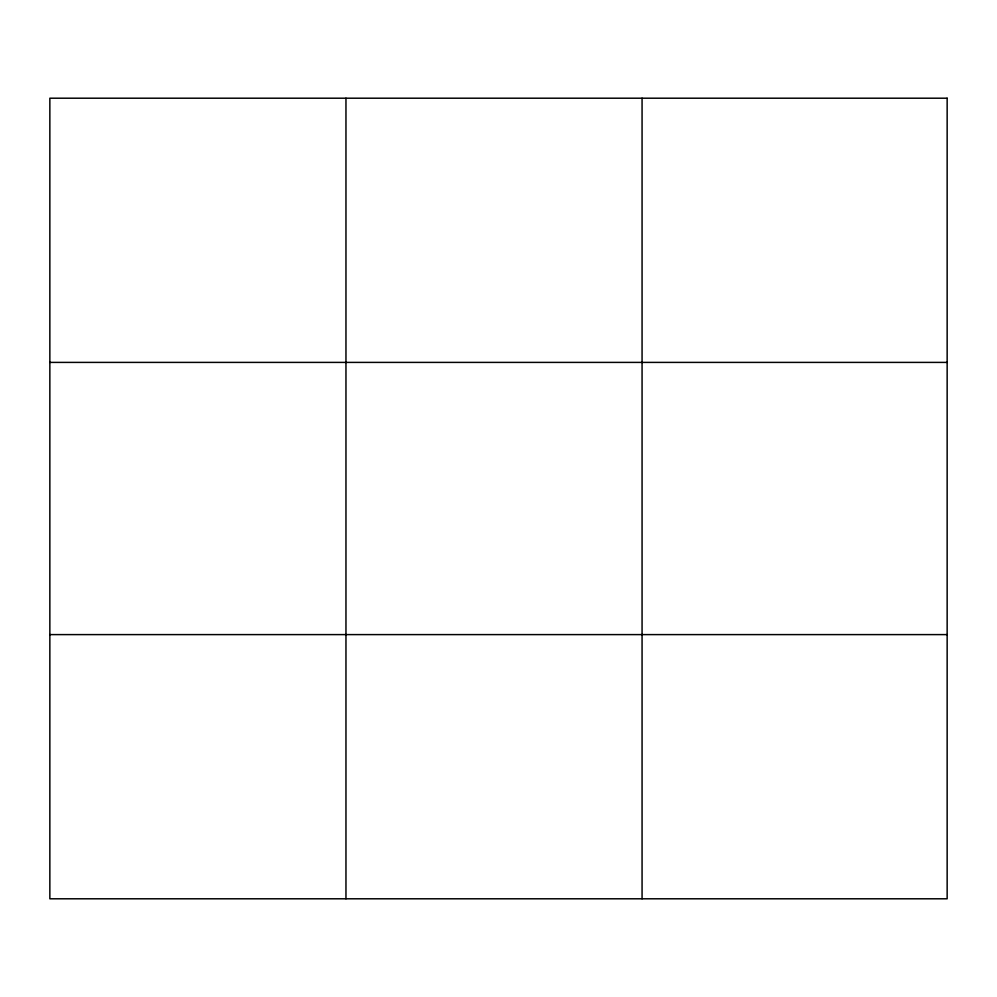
<?xml version="1.0" encoding="UTF-8"?>
<svg xmlns="http://www.w3.org/2000/svg" width="997" height="997" viewBox="0 0 997 997"><rect width="100%" height="100%" fill="white"/><g stroke="black" fill="none" stroke-linecap="round" stroke-linejoin="round"><path stroke-width="1.5" d="M345.959 898.796L345.959 98.204M642.068 898.796L642.068 98.204M49.85 362.397L947.15 362.397M49.85 634.603L947.15 634.603M947.15 98.204L947.15 898.796L49.85 898.796L49.85 98.204L947.15 98.204"/></g></svg>
